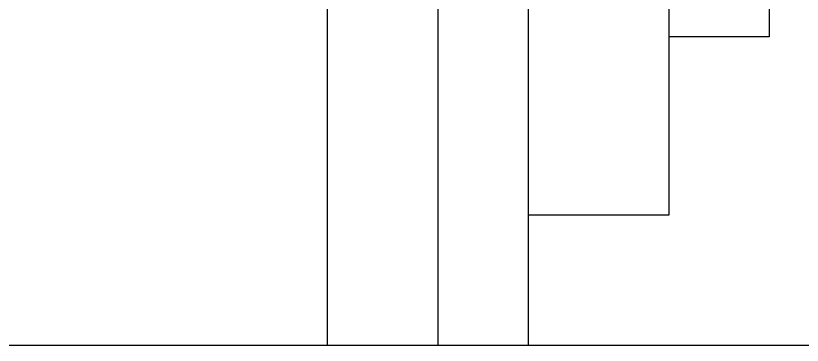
# Model space of a CAD drawing. Header units: metres. Extents: x -2 to 59071, y -2108 to 14272.
# Drawn here: x 54832 to 55615, y 8467 to 8795 of the extents above; entities that cross this region are included whole.
import ezdxf

# ---------------------------------------------------------------- set-up
doc = ezdxf.new("R2010")
doc.units = ezdxf.units.M
doc.layers.add('LAYER1', color=254, linetype='Continuous')
doc.layers.add('STAIR', color=2, linetype='Continuous')

msp = doc.modelspace()

# ---------------------------------------------------------------- linework, layer by layer
at = {"layer": 'LAYER1'}
for p, q in [((55581.96, 9533.39), (55581.96, 8774.15)), ((55141.96, 9423.39), (55141.96, 8467.43)), ((55251.96, 9423.39), (55251.96, 8467.43)), ((55341.96, 9383.39), (55341.96, 8467.43)), ((55481.96, 9383.39), (55481.96, 8596.73)), ((55581.96, 8774.15), (55481.96, 8774.15)), ((55481.96, 8596.73), (55341.96, 8596.73))]:
    msp.add_line(p, q, dxfattribs=at)
at = {"layer": 'STAIR'}
msp.add_line((53853.28, 8467.43), (56063.66, 8467.43), dxfattribs=at)

doc.saveas('drawing.dxf')
